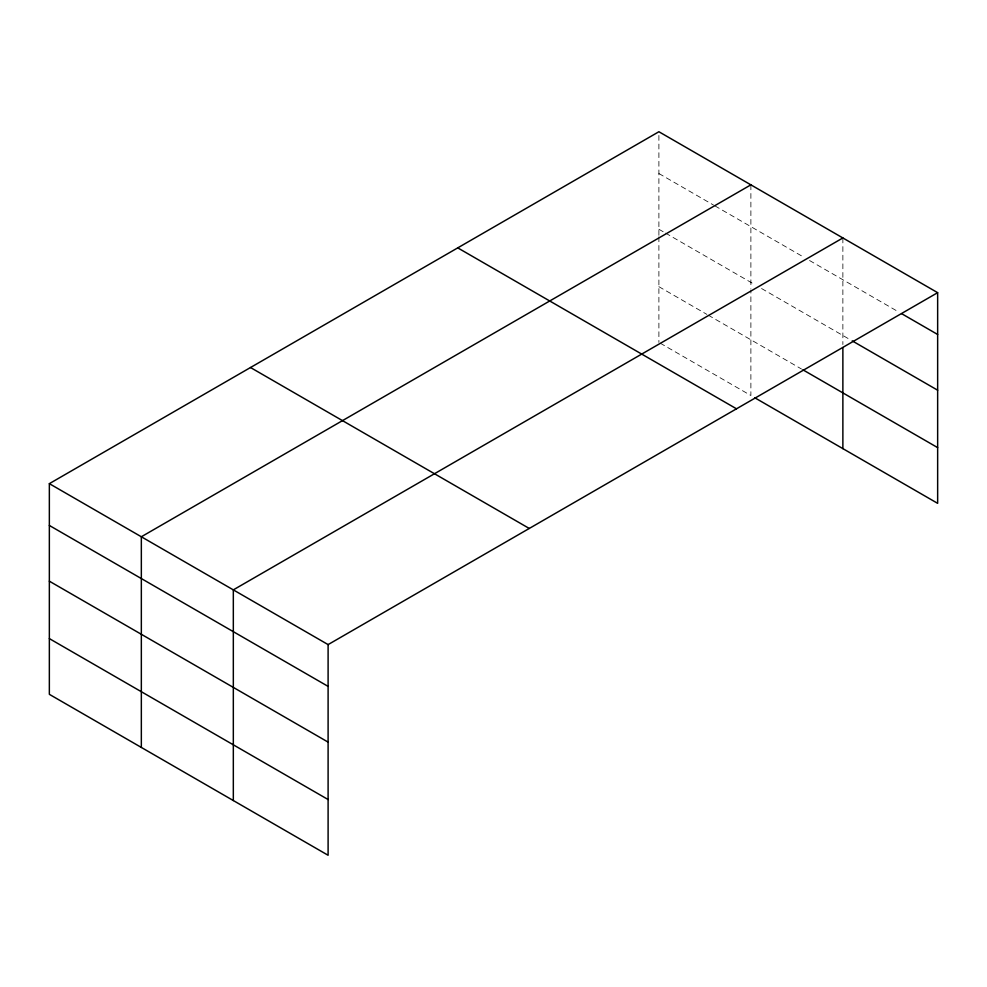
<?xml version="1.0" encoding="UTF-8"?>
<svg xmlns="http://www.w3.org/2000/svg" width="987" height="987" viewBox="0 0 987 987"><rect width="100%" height="100%" fill="white"/><g stroke="black" fill="none" stroke-linecap="round" stroke-linejoin="round"><path stroke-width="0.74" stroke-dasharray="4.93 3.7" d="M658.897 235.301L658.897 131.74M658.897 173.527L713.564 205.086M714.896 205.864L804.22 257.422M809.55 260.506L898.935 312.114M658.897 229.255L664.239 232.34M665.571 233.105L754.882 284.675M761.557 288.525L850.88 340.096M658.897 286.674L706.889 314.384M708.234 315.161L801.543 369.039M660.229 343.18L750.885 395.516L750.885 289.919M842.873 237.953L842.873 344.537M750.885 184.84L750.885 288.414M658.897 236.818L658.897 342.403"/><path stroke-width="1.48" d="M754.882 397.823L937.65 503.345L937.65 292.67L658.897 131.74L49.35 483.655L49.35 694.33L328.103 855.26L328.103 644.597L49.35 483.655M750.885 184.84L141.338 536.768L141.338 747.443M842.873 237.953L233.327 589.868L233.327 800.543M328.103 644.597L937.65 292.67M901.612 313.656L937.65 334.47M852.225 340.873L937.65 390.198M802.887 369.804L937.65 447.617M457.746 247.873L736.499 408.803M250.501 367.522L529.254 528.452M49.35 525.454L328.103 686.384M49.35 581.183L328.103 742.113M49.35 638.601L328.103 799.532M842.873 347.56L842.873 448.629"/></g></svg>
